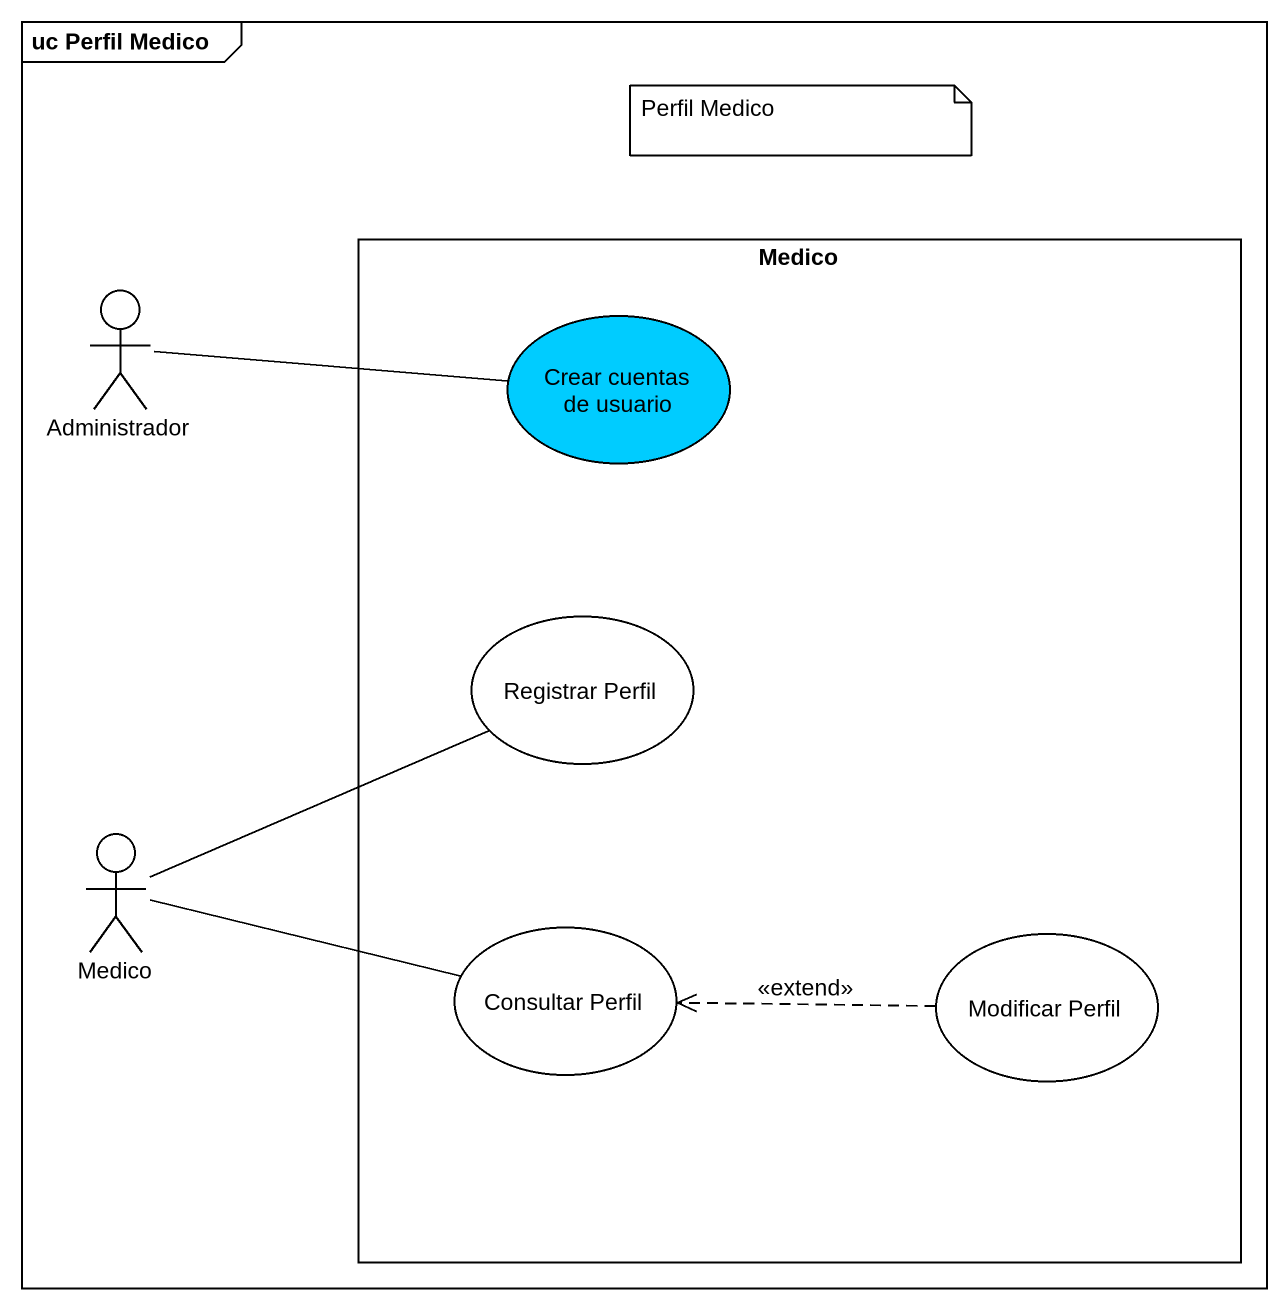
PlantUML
@startuml
mainframe uc Perfil Medico
actor Administrador
rectangle Medico {
  usecase "Crear cuentas de usuario" as Crear_cuentas_de_usuario #00CCFF
  usecase "Registrar Perfil" as Registrar_Perfil
  usecase "Consultar Perfil" as Consultar_Perfil
  usecase "Modificar Perfil" as Modificar_Perfil
}
actor "Medico" as Medico_2
Administrador -right- Crear_cuentas_de_usuario
Medico_2 -right- Registrar_Perfil
Medico_2 -right- Consultar_Perfil
Modificar_Perfil .left.> Consultar_Perfil : <<extend>>
note as N1
  Perfil Medico
end note
@enduml
